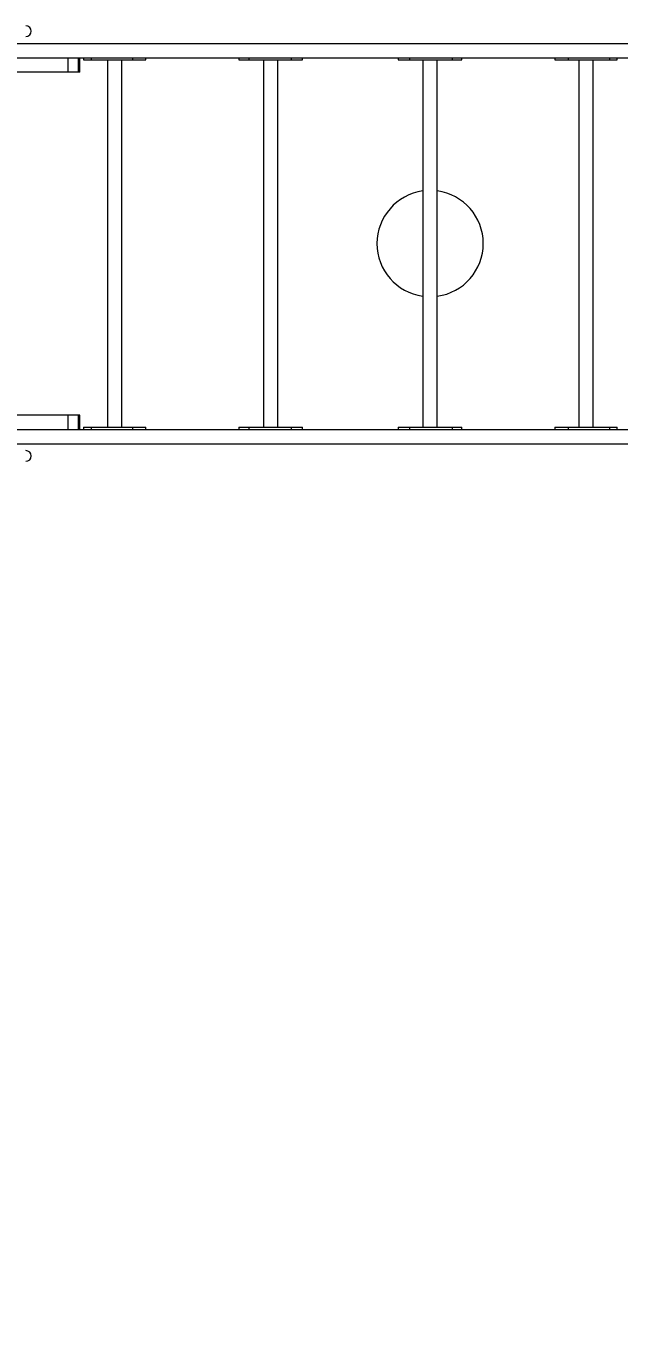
# Model space of a CAD drawing. Header units: millimetres. Extents: x -8113 to 7554, y -5964 to 7452.
# Drawn here: x 3254 to 4370, y 363 to 2803 of the extents above; entities that cross this region are included whole.
import ezdxf

# ---------------------------------------------------------------- set-up
doc = ezdxf.new("R2010")
doc.units = ezdxf.units.MM
for name, color, linetype in [('DIKOM_ОБЪЕКТ', 7, 'Continuous'), ('DIKOM_РАЗМЕР_ЗОНА', 7, 'Continuous'), ('DIKOM_РАЗМЕР_ОБЪЕКТА', 7, 'Continuous')]:
    doc.layers.add(name, color=color, linetype=linetype)
doc.styles.add('style1', font='arial.ttf', dxfattribs={"width": 0.8})
doc.dimstyles.new('1-50', dxfattribs={"dimtxt": 300, "dimasz": 200, "dimexe": 100, "dimexo": 0, "dimgap": 100, "dimtad": 1, "dimtxsty": 'style1', "dimcen": 200, "dimclrd": 7, "dimclre": 7, "dimclrt": 7, "dimadec": 1, "dimazin": 2, "dimtfac": 1, "dimtmove": 0, "dimatfit": 2, "dimfxl": 0, "dimlwd": 25, "dimlwe": 18, "dimarcsym": 0})

# ---------------------------------------------------------------- blocks, each defined once
blk = doc.blocks.new('*D0')
at = {"layer": 'Defpoints', "color": 0, "transparency": 16777216}
for p in [(6054.1, 1970.8), (-4445.9, 381.6), (6054.1, -5178.4)]:
    blk.add_point(p, dxfattribs=at)
at = {"layer": 'DIKOM_РАЗМЕР_ОБЪЕКТА', "color": 7, "lineweight": 18, "transparency": 16777216}
for p, q in [((6054.1, 1970.8), (6054.1, -5278.4)), ((-4445.9, 381.6), (-4445.9, -5278.4))]:
    blk.add_line(p, q, dxfattribs=at)
at = {"layer": 'DIKOM_РАЗМЕР_ОБЪЕКТА', "color": 7, "lineweight": 25, "transparency": 16777216}
blk.add_line((-4245.9, -5178.4), (5854.1, -5178.4), dxfattribs=at)
at = {"layer": 'DIKOM_РАЗМЕР_ОБЪЕКТА', "color": 7, "transparency": 16777216}
for points in [[(-4245.9, -5145), (-4245.9, -5211.7), (-4445.9, -5178.4)], [(5854.1, -5145), (5854.1, -5211.7), (6054.1, -5178.4)]]:
    blk.add_solid(points, dxfattribs=at)
at = {"layer": 'DIKOM_РАЗМЕР_ОБЪЕКТА', "color": 7, "transparency": 16777216, "insert": (804.1, -4925.2), "char_height": 300, "attachment_point": 5, "style": 'style1'}
blk.add_mtext('10500', dxfattribs=at)
blk = doc.blocks.new('*D2')
at = {"layer": 'Defpoints', "color": 0, "transparency": 16777216}
for p in [(7554.1, 1504.9), (-6445.9, -5.3), (7554.1, -5864.3)]:
    blk.add_point(p, dxfattribs=at)
at = {"layer": 'DIKOM_РАЗМЕР_ЗОНА', "color": 7, "lineweight": 18, "transparency": 16777216}
for p, q in [((7554.1, 1504.9), (7554.1, -5964.3)), ((-6445.9, -5.3), (-6445.9, -5964.3))]:
    blk.add_line(p, q, dxfattribs=at)
at = {"layer": 'DIKOM_РАЗМЕР_ЗОНА', "color": 7, "lineweight": 25, "transparency": 16777216}
blk.add_line((-6245.9, -5864.3), (7354.1, -5864.3), dxfattribs=at)
at = {"layer": 'DIKOM_РАЗМЕР_ЗОНА', "color": 7, "transparency": 16777216}
for points in [[(-6245.9, -5830.9), (-6245.9, -5897.6), (-6445.9, -5864.3)], [(7354.1, -5830.9), (7354.1, -5897.6), (7554.1, -5864.3)]]:
    blk.add_solid(points, dxfattribs=at)
at = {"layer": 'DIKOM_РАЗМЕР_ЗОНА', "color": 7, "transparency": 16777216, "insert": (554.1, -5611.1), "char_height": 300, "attachment_point": 5, "style": 'style1'}
blk.add_mtext('14000', dxfattribs=at)

msp = doc.modelspace()

# ---------------------------------------------------------------- linework, layer by layer
at = {"layer": 'DIKOM_ОБЪЕКТ', "color": 7, "linetype": 'Continuous', "lineweight": 15}
for p, q in [((3182.237, 2769.707), (4545.923, 2769.707)), ((3228.446, 2742.707), (4462.91, 2742.707)), ((3333.174, 2715.707), (3333.174, 2742.707)), ((3352.79, 2715.707), (3352.79, 2742.707)), ((3355.1, 2715.707), (3355.1, 2742.707)), ((3361.827, 2742.707), (3361.827, 2738.707)), ((3361.827, 2738.707), (3376.666, 2738.707)), ((3376.666, 2742.707), (3376.666, 2738.707)), ((3376.666, 2738.707), (3453.957, 2738.707)), ((3406.972, 2738.707), (3406.972, 2046.707)), ((3433.972, 2046.707), (3433.972, 2738.707)), ((3453.957, 2742.707), (3453.957, 2738.707)), ((3453.957, 2738.707), (3479.118, 2738.707)), ((3479.118, 2738.707), (3479.118, 2742.707)), ((3654.38, 2742.707), (3654.38, 2738.707)), ((3654.38, 2738.707), (3672.803, 2738.707)), ((3672.803, 2742.707), (3672.803, 2738.707)), ((3672.803, 2738.707), (3752.555, 2738.707)), ((3700.755, 2738.707), (3700.755, 2046.707)), ((3727.755, 2046.707), (3727.755, 2738.707)), ((3752.555, 2742.707), (3752.555, 2738.707)), ((3752.555, 2738.707), (3774.131, 2738.707)), ((3774.131, 2738.707), (3774.131, 2742.707)), ((3954.127, 2742.707), (3954.127, 2738.707)), ((3954.127, 2738.707), (3975.703, 2738.707)), ((3975.703, 2742.707), (3975.703, 2738.707)), ((3975.703, 2738.707), (4055.454, 2738.707)), ((4000.502, 2738.707), (4000.502, 2046.707)), ((4027.502, 2046.707), (4027.502, 2738.707)), ((4055.454, 2742.707), (4055.454, 2738.707)), ((4055.454, 2738.707), (4073.878, 2738.707)), ((4073.878, 2738.707), (4073.878, 2742.707)), ((4249.14, 2742.707), (4249.14, 2738.707)), ((4249.14, 2738.707), (4274.301, 2738.707)), ((4274.301, 2742.707), (4274.301, 2738.707)), ((4274.301, 2738.707), (4351.591, 2738.707)), ((4294.285, 2738.707), (4294.285, 2046.707)), ((4321.285, 2046.707), (4321.285, 2738.707)), ((4351.591, 2742.707), (4351.591, 2738.707)), ((4351.591, 2738.707), (4366.43, 2738.707)), ((4366.43, 2738.707), (4366.43, 2742.707)), ((3333.174, 2715.707), (3229.993, 2715.707)), ((3352.79, 2715.707), (3333.174, 2715.707)), ((3355.1, 2715.707), (3352.79, 2715.707)), ((3333.174, 2069.707), (3229.993, 2069.707)), ((3333.174, 2042.707), (3333.174, 2069.707)), ((3352.79, 2069.707), (3333.174, 2069.707)), ((3352.79, 2042.707), (3352.79, 2069.707)), ((3355.1, 2069.707), (3352.79, 2069.707)), ((3355.1, 2042.707), (3355.1, 2069.707)), ((3228.446, 2042.707), (4462.91, 2042.707)), ((3361.827, 2046.707), (3361.827, 2042.707)), ((3361.827, 2046.707), (3376.666, 2046.707)), ((3376.666, 2046.707), (3376.666, 2042.707)), ((3376.666, 2046.707), (3453.957, 2046.707)), ((3453.957, 2046.707), (3453.957, 2042.707)), ((3453.957, 2046.707), (3479.118, 2046.707)), ((3479.118, 2042.707), (3479.118, 2046.707)), ((3654.38, 2046.707), (3654.38, 2042.707)), ((3654.38, 2046.707), (3672.803, 2046.707)), ((3672.803, 2046.707), (3672.803, 2042.707)), ((3672.803, 2046.707), (3752.555, 2046.707)), ((3752.555, 2046.707), (3752.555, 2042.707)), ((3752.555, 2046.707), (3774.131, 2046.707)), ((3774.131, 2042.707), (3774.131, 2046.707)), ((3954.127, 2046.707), (3954.127, 2042.707)), ((3954.127, 2046.707), (3975.703, 2046.707)), ((3975.703, 2046.707), (3975.703, 2042.707)), ((3975.703, 2046.707), (4055.454, 2046.707)), ((4055.454, 2046.707), (4055.454, 2042.707)), ((4055.454, 2046.707), (4073.878, 2046.707)), ((4073.878, 2042.707), (4073.878, 2046.707)), ((4249.14, 2046.707), (4249.14, 2042.707)), ((4249.14, 2046.707), (4274.301, 2046.707)), ((4274.301, 2046.707), (4274.301, 2042.707)), ((4274.301, 2046.707), (4351.591, 2046.707)), ((4351.591, 2046.707), (4351.591, 2042.707)), ((4351.591, 2046.707), (4366.43, 2046.707)), ((4366.43, 2042.707), (4366.43, 2046.707)), ((3182.237, 2015.707), (4545.923, 2015.707))]:
    msp.add_line(p, q, dxfattribs=at)
for centre, radius, start, end in [((3253.58, 2792.707), 10, 270, 90), ((4014.189, 2392.707), 100, 97.866542, 262.133458), ((4014.189, 2392.707), 100, 277.650726, 82.349274), ((3253.58, 1992.707), 10, 270, 90)]:
    msp.add_arc(centre, radius, start, end, dxfattribs=at)

# ---------------------------------------------------------------- dimensions: what is measured, and where the dimension line sits
at = {"layer": 'DIKOM_РАЗМЕР_ЗОНА'}
dim = msp.add_linear_dim(base=(7554.078, -5864.277), p1=(-6445.92, -5.293), p2=(7554.078, 1504.936), dimstyle='1-50', dxfattribs=at)
dim.commit()
dim.dimension.update_dxf_attribs({"geometry": '*D2', "text_midpoint": (554.079, -5864.277), "dimtype": 160})
at = {"layer": 'DIKOM_РАЗМЕР_ОБЪЕКТА'}
dim = msp.add_linear_dim(base=(6054.078, -5178.381), p1=(-4445.92, 381.649), p2=(6054.078, 1970.79), text='10500', dimstyle='1-50', dxfattribs=at)
dim.commit()
dim.dimension.update_dxf_attribs({"geometry": '*D0', "text_midpoint": (804.079, -5178.381), "dimtype": 160})

doc.saveas('drawing.dxf')
